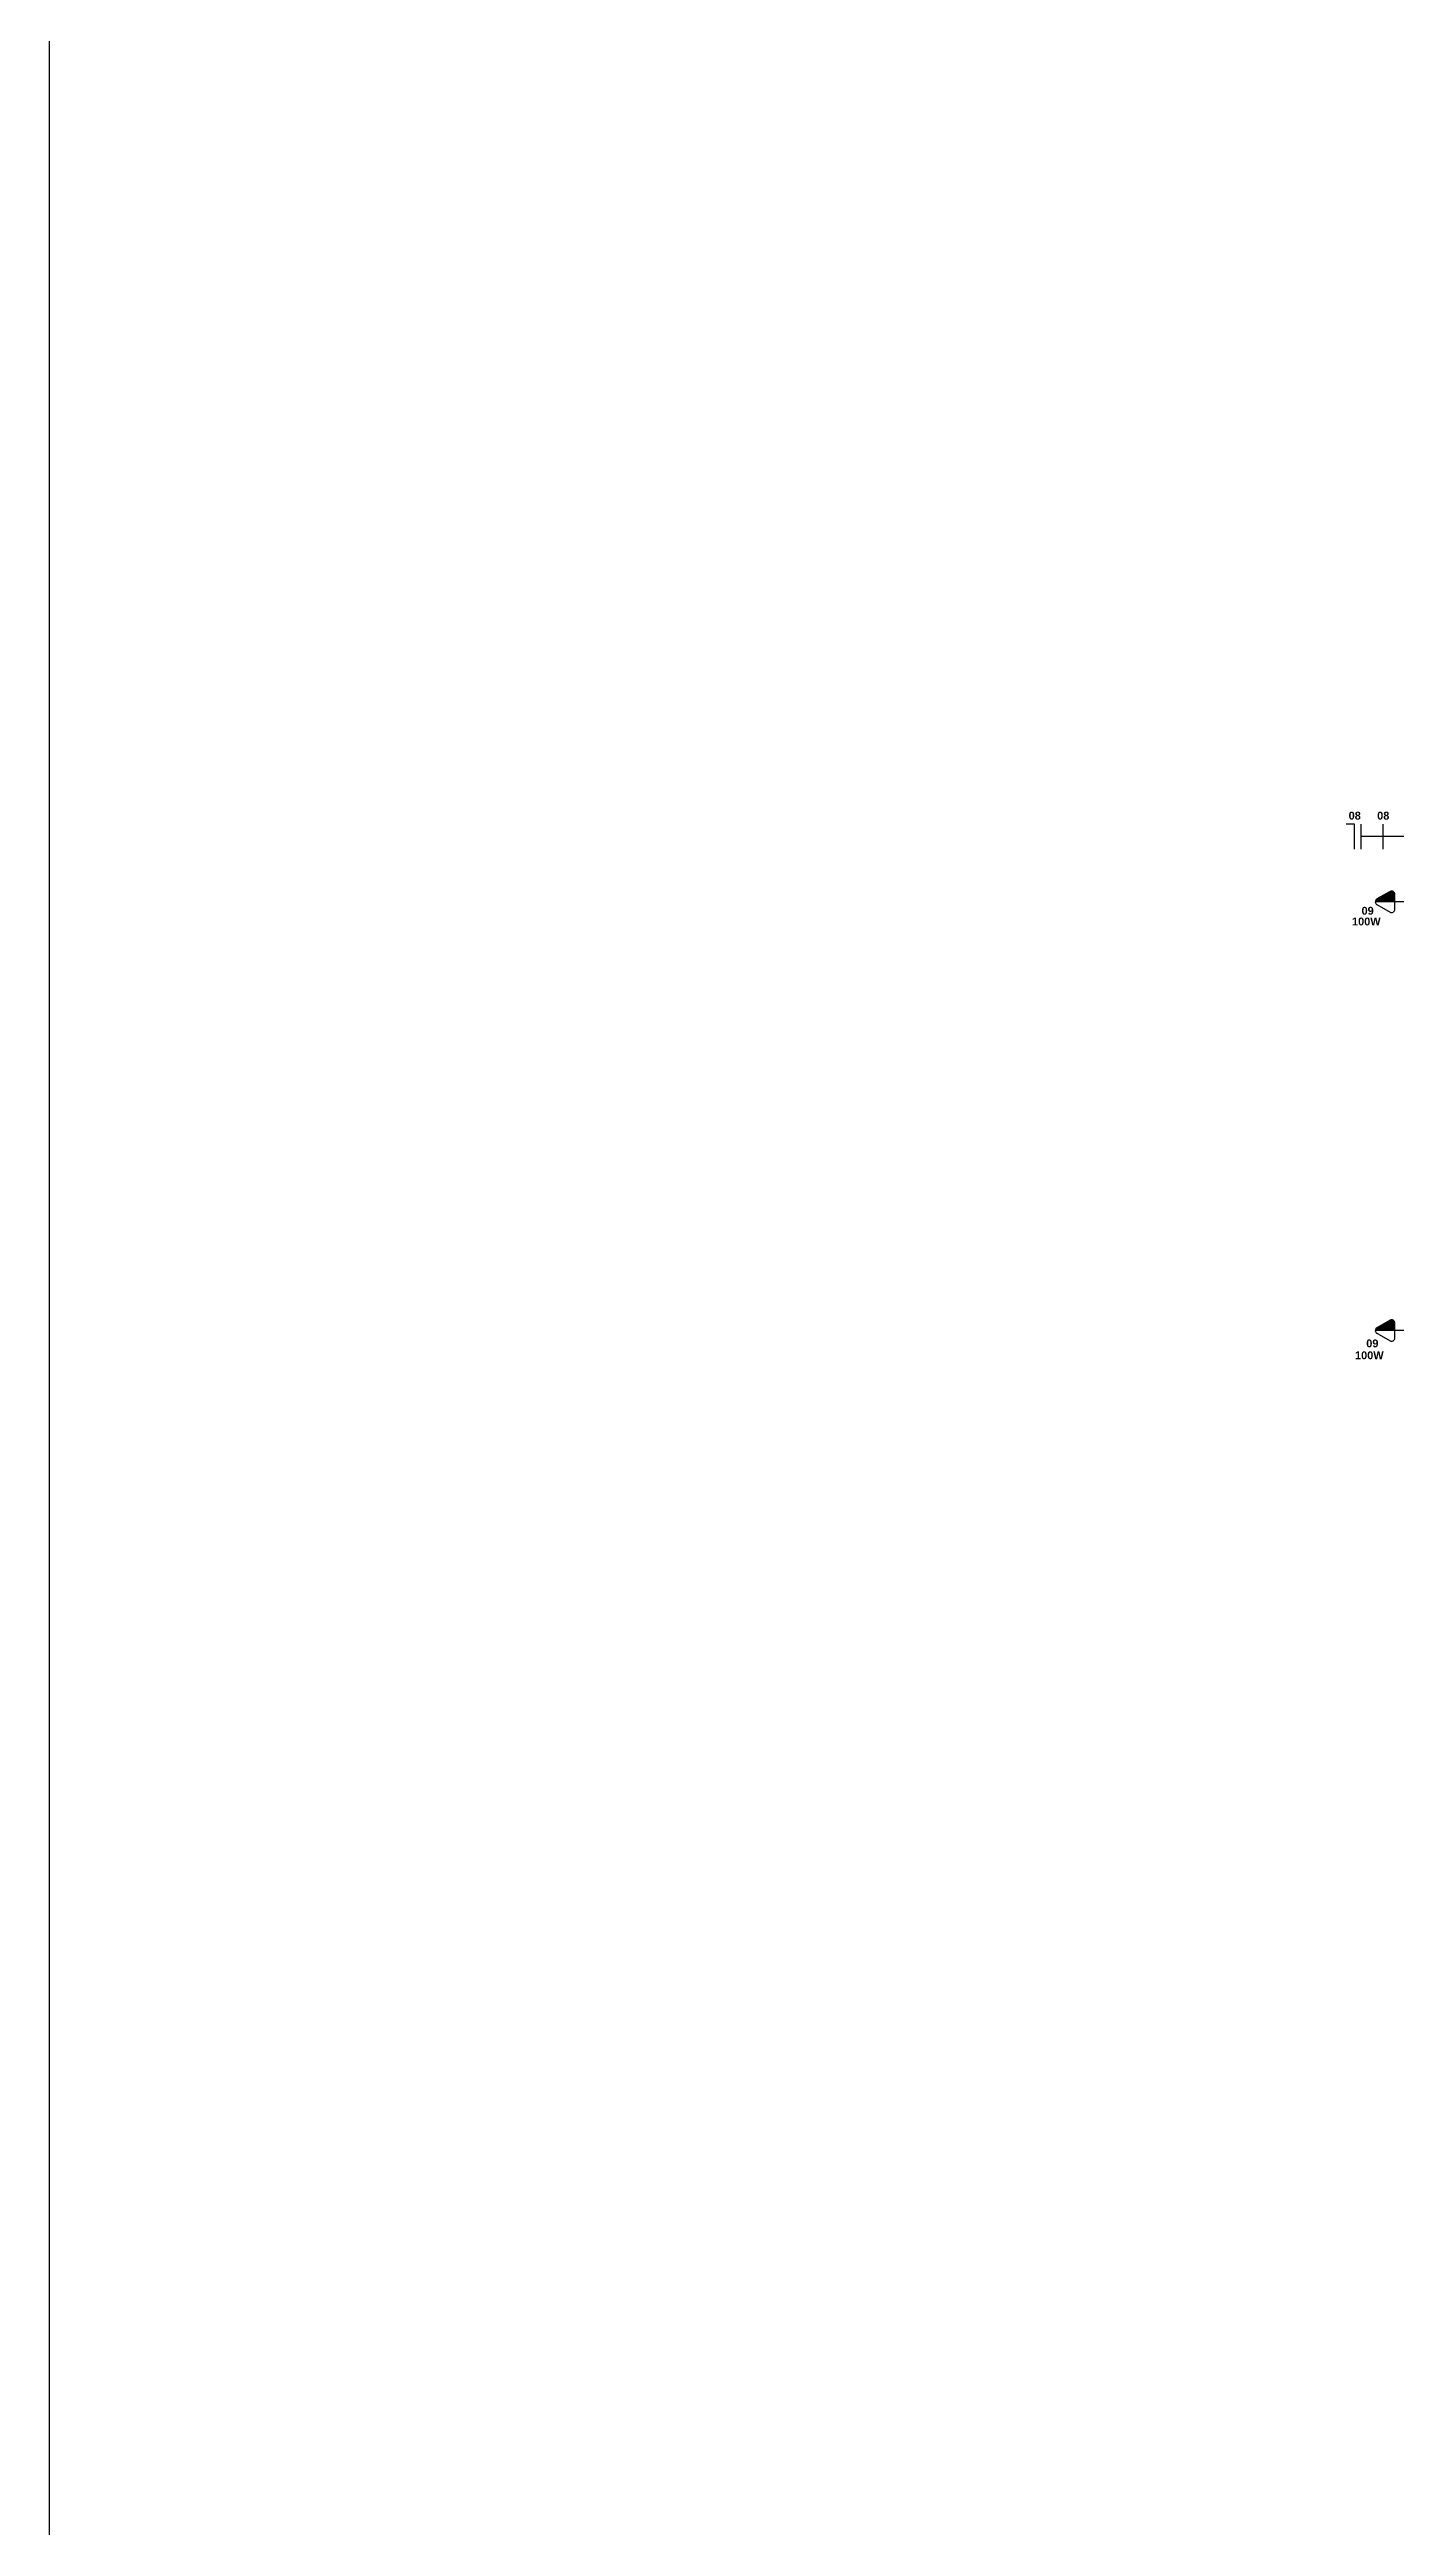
# Model space of a CAD drawing. Extents: x 1450 to 1868, y 82 to 351.
# Drawn here: x 1450.16 to 1460.45, y 139.2 to 158.14 of the extents above; entities that cross this region are included whole.
import ezdxf
from ezdxf.enums import TextEntityAlignment as Align

# ---------------------------------------------------------------- set-up
doc = ezdxf.new("R2010")
doc.units = 0
doc.header["$LTSCALE"] = 0.5
doc.layers.get('0').update_dxf_attribs({"linetype": 'CONTINUOUS'})
for name, color, linetype in [('FIACAO', 7, 'CONTINUOUS'), ('INDICACAO_CIRCUITO', 2, 'CONTINUOUS'), ('INDICACAO_POTENCIA', 1, 'CONTINUOUS'), ('LINHA_DE_CHAMADA', 7, 'CONTINUOUS'), ('TOMADAS ABNT', 10, 'CONTINUOUS')]:
    doc.layers.add(name, color=color, linetype=linetype)
doc.styles.add('Arial', font='arialbd.ttf', dxfattribs={"height": 100})

# ---------------------------------------------------------------- blocks, each defined once
blk = doc.blocks.new('*U363', base_point=(-27144.5, 59489.4))
blk.add_hatch(color=256).paths.add_polyline_path([(-27123.3, 59487.2, 0.269143), (-27122, 59489.4), (-27137, 59489.4), (-27137, 59483.7, 0.575867), (-27133.3, 59481.5)])
for p, q in [((-27137, 59495.1), (-27137, 59489.4)), ((-27123.3, 59491.5), (-27133.3, 59497.2)), ((-27144.5, 59489.4), (-27137, 59489.4)), ((-27137, 59489.4), (-27137, 59483.7)), ((-27137, 59489.4), (-27122, 59489.4)), ((-27133.3, 59481.5), (-27123.3, 59487.2))]:
    blk.add_line(p, q)
blk.add_lwpolyline([(-27144.5, 59495), (-27144.5, 59483.8), (-27150.1, 59483.8), (-27150.1, 59495)], close=True)
for centre, start, end in [((-27134.5, 59495.1), 60.2551, 180), ((-27124.5, 59489.4), 299.7449, 60.2551), ((-27134.5, 59483.7), 180, 299.7449)]:
    blk.add_arc(centre, 2.5, start, end)
blk = doc.blocks.new('Caixa')
blk.add_lwpolyline([(0, -2000), (20893.1, -2000), (20893.1, -22893.1), (0, -22893.1)], close=True)
blk = doc.blocks.new('*U1323', base_point=(576.818, 148.746))
blk.add_line((576.818, 148.556), (576.818, 148.936))
blk = doc.blocks.new('*U1384', base_point=(1460.353, 152.122))
at = {"xscale": 0.5, "yscale": 0.5, "zscale": 0.5}
blk.add_blockref('*U1323', (1460.353, 152.122), dxfattribs=at)
blk = doc.blocks.new('*U1322', base_point=(608.67, 153.293))
for p, q in [((608.67, 153.483), (608.544, 153.483)), ((608.67, 153.103), (608.67, 153.483))]:
    blk.add_line(p, q)
blk = doc.blocks.new('*U1343', base_point=(1465.511, 153.689))
at = {"xscale": 0.5, "yscale": 0.5, "zscale": 0.5}
for name, p in [('*U1322', (1465.518, 153.689)), ('*U1323', (1465.568, 153.689))]:
    blk.add_blockref(name, p, dxfattribs=at)

msp = doc.modelspace()

# ---------------------------------------------------------------- linework, layer by layer
at = {"layer": 'LINHA_DE_CHAMADA'}
msp.add_lwpolyline([(1461.584, 151.803), (1461.266, 152.122), (1460.183, 152.122)], dxfattribs=at)

# ---------------------------------------------------------------- block references
at = {"xscale": 0.01000000108748102, "yscale": 0.01000000108748102, "zscale": 0.01000000108748102}
msp.add_blockref('Caixa', (1450.157, 311.333), dxfattribs=at)
at = {"layer": 'FIACAO'}
for name, p in [('*U1343', (1460.126, 152.122)), ('*U1384', (1460.353, 152.122))]:
    msp.add_blockref(name, p, dxfattribs=at)
at = {"layer": 'TOMADAS ABNT', "color": 1, "xscale": 0.01000000108748102, "yscale": 0.01000000108748102, "zscale": 0.01000000108748102, "rotation": 179.9999999999997}
for p in [(1460.517, 151.623), (1460.517, 148.346)]:
    msp.add_blockref('*U363', p, dxfattribs=at)

# ---------------------------------------------------------------- texts
at = {"layer": 'INDICACAO_CIRCUITO', "style": 'Arial'}
for p in [(1460.135, 152.252), (1460.353, 152.252)]:
    msp.add_text('08', height=0.06, dxfattribs=at).set_placement(p, align=Align.CENTER)
for p in [(1460.187, 151.525), (1460.223, 148.218)]:
    msp.add_text('09', height=0.06, dxfattribs=at).set_placement(p)
at = {"layer": 'INDICACAO_POTENCIA', "style": 'Arial'}
for p in [(1460.114, 151.443), (1460.137, 148.127)]:
    msp.add_text('100W', height=0.06, dxfattribs=at).set_placement(p)

doc.saveas('drawing.dxf')
